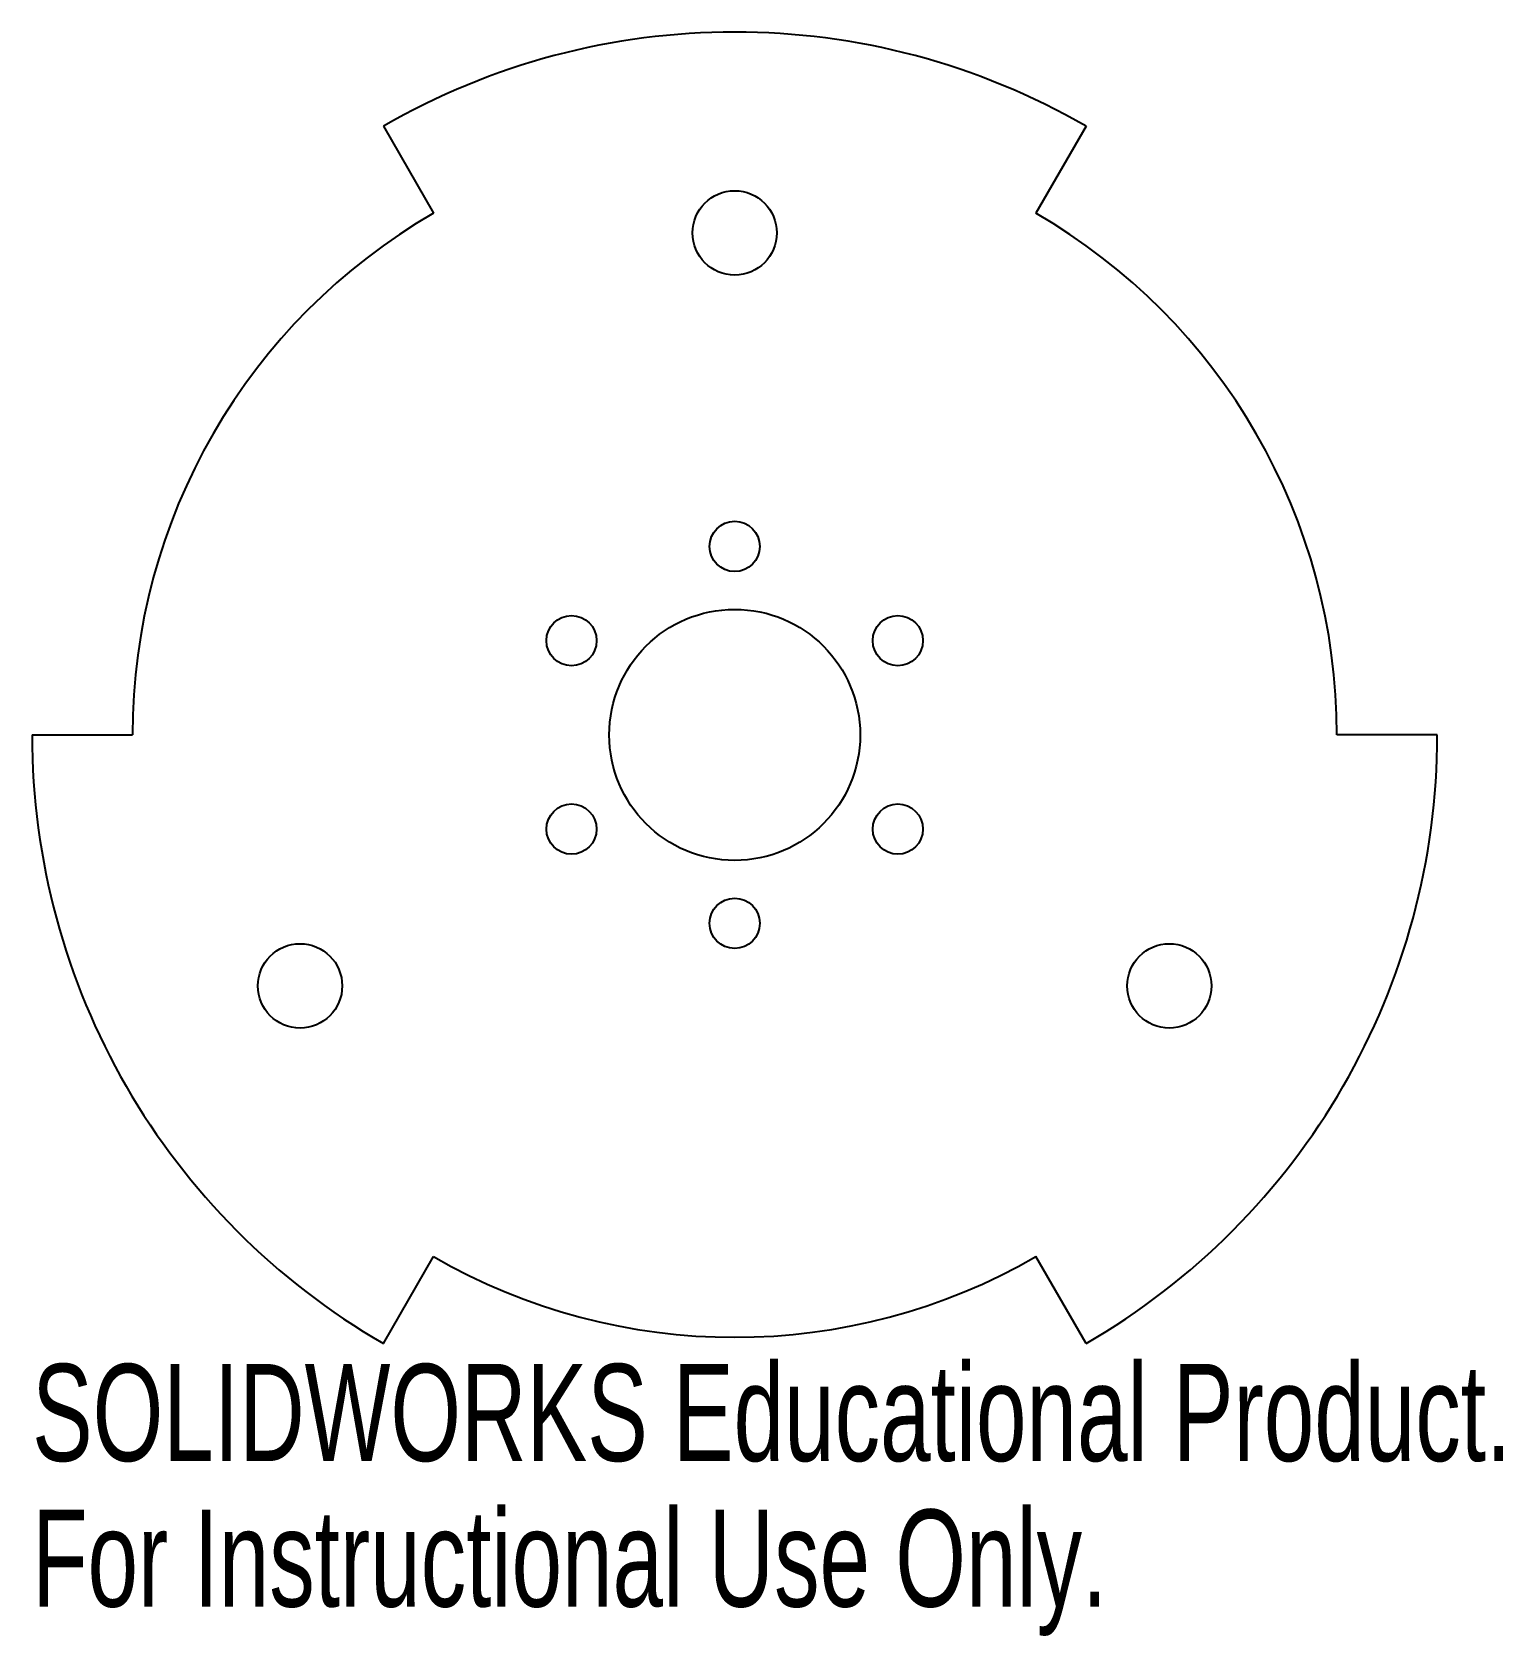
# Model space of a CAD drawing. Header units: millimetres. Extents: x -35 to 38.3, y -44.9 to 35.
import ezdxf

# ---------------------------------------------------------------- set-up
doc = ezdxf.new("R2010")
doc.units = ezdxf.units.MM
doc.styles.add('SLDTEXTSTYLE0', font='TXT', dxfattribs={"width": 0.7})

msp = doc.modelspace()

# ---------------------------------------------------------------- linework, layer by layer
at = {"color": 7, "linetype": 'Continuous', "lineweight": 25}
for p, q in [((-17.5, 30.311), (-15, 25.981)), ((17.5, 30.311), (15, 25.981)), ((-35, 0), (-30, 0)), ((35, 0), (30, 0)), ((-17.5, -30.311), (-15, -25.981)), ((17.5, -30.311), (15, -25.981))]:
    msp.add_line(p, q, dxfattribs=at)
for centre, radius in [((0, 25), 2.1), ((0, 9.385), 1.25), ((-8.128, 4.692), 1.25), ((0, 0), 6.25), ((8.128, 4.692), 1.25), ((-8.128, -4.692), 1.25), ((8.128, -4.692), 1.25), ((0, -9.385), 1.25), ((-21.651, -12.5), 2.1), ((21.651, -12.5), 2.1)]:
    msp.add_circle(centre, radius, dxfattribs=at)
for radius, start, end in [(35, 60, 120), (30, 120, 180), (30, 0, 60), (35, 180, 240), (35, 300, 0), (30, 240, 300)]:
    msp.add_arc((0, 0), radius, start, end, dxfattribs=at)

# ---------------------------------------------------------------- texts
at = {"color": 7, "linetype": 'Continuous', "char_height": 4.83362, "attachment_point": 1, "style": 'SLDTEXTSTYLE0'}
for s, insert in [('SOLIDWORKS Educational Product.', (-35, -31.33)), ('For Instructional Use Only.', (-35, -38.581))]:
    msp.add_mtext(s, dxfattribs=dict(at, insert=insert))

doc.saveas('drawing.dxf')
